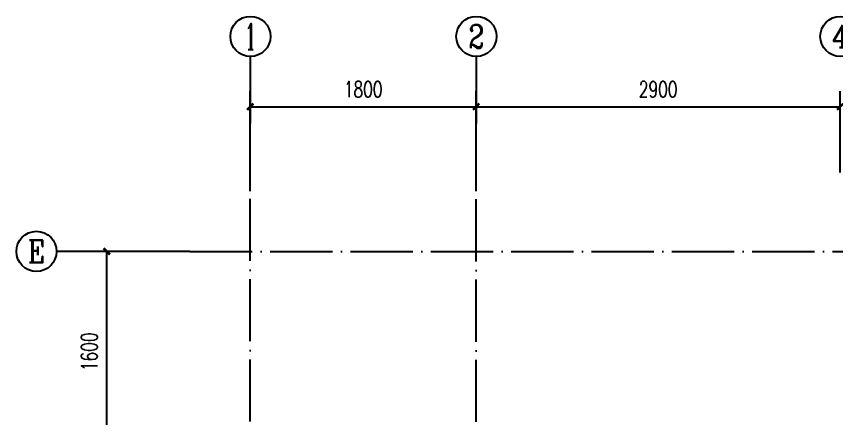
# Model space of a CAD drawing. Extents: x 133656 to 214778, y 12424 to 51506.
# Drawn here: x 154233 to 160760, y 23975 to 27173 of the extents above; entities that cross this region are included whole.
import ezdxf
from ezdxf.enums import TextEntityAlignment as Align

# ---------------------------------------------------------------- set-up
doc = ezdxf.new("R2010")
doc.units = 0
doc.header["$MEASUREMENT"] = 0
doc.linetypes.add('轴线', pattern=[1279.947105, 991.697132, -142.311249, 0, -145.938724])
doc.layers.get('Defpoints').update_dxf_attribs({"color": 8})
for name, color, linetype in [('A3.土建轴号', 160, 'Continuous'), ('A31.土建轴线', 251, 'Continuous'), ('A32.土建轴线标注', 52, 'Continuous'), ('AXIS_TEXT', 7, 'Continuous')]:
    doc.layers.add(name, color=color, linetype=linetype)
doc.styles.add('_TCH_AXIS', font='COMPLEX', dxfattribs={"bigfont": 'GBCBIG'})
doc.styles.add('_TCH_DIM_T3', font='SIMPLEX', dxfattribs={"width": 0.705882, "bigfont": 'GBCBIG'})
doc.styles.add('COMPLEX', font='COMPLEX')
doc.dimstyles.new('_TCH_ARCH&&50', dxfattribs={"dimtxt": 127.5, "dimasz": 50, "dimexe": 125, "dimexo": 150, "dimgap": 75, "dimtad": 1, "dimdec": 0, "dimzin": 0, "dimdsep": 46, "dimtxsty": '_TCH_DIM_T3', "dimblk": 'ARCHTICK', "dimcen": 0.09, "dimclrd": 44, "dimclre": 44, "dimclrt": 2, "dimazin": 2, "dimtfac": 1, "dimtdec": 0, "dimtix": 1, "dimtmove": 2, "dimatfit": 3, "dimldrblk": 'DOT', "dimfxl": 1, "dimtolj": 1, "dimtzin": 0, "dimarcsym": 0})

# ---------------------------------------------------------------- blocks, each defined once
blk = doc.blocks.new('_AXISO')
blk.add_circle((0, 0), 0.5)
at = {"layer": 'A32.土建轴线标注', "style": 'COMPLEX', "width": 1.041667}
blk.add_attdef('A', text='', height=0.56, dxfattribs=at).set_placement((-0.25, -0.28), (0.25, -0.28), align=Align.FIT)
blk = doc.blocks.new('_ArchTick')
at = {"color": 0, "linetype": 'ByBlock', "const_width": 0.4}
blk.add_lwpolyline([(-0.5, -0.5), (0.5, 0.5)], dxfattribs=at)
blk = doc.blocks.new('*D70')
at = {"layer": 'A3.土建轴号', "color": 44, "lineweight": -2, "transparency": 16777216}
for p, q in [((156096.1, 25928.7), (156096.1, 26577.7)), ((157896.1, 25928.7), (157896.1, 26577.7)), ((156096.1, 26452.7), (157896.1, 26452.7))]:
    blk.add_line(p, q, dxfattribs=at)
at = {"layer": 'Defpoints', "color": 0, "transparency": 16777216}
for p in [(157896.1, 26452.7), (156096.1, 25778.7), (157896.1, 25778.7)]:
    blk.add_point(p, dxfattribs=at)
at = {"layer": 'A3.土建轴号', "color": 44, "lineweight": -2, "transparency": 16777216, "xscale": 50, "yscale": 50, "zscale": 50, "rotation": 180}
blk.add_blockref('_ArchTick', (156096.1, 26452.7), dxfattribs=at)
at = {"layer": 'A3.土建轴号', "color": 44, "lineweight": -2, "transparency": 16777216, "xscale": 50, "yscale": 50, "zscale": 50}
blk.add_blockref('_ArchTick', (157896.1, 26452.7), dxfattribs=at)
at = {"layer": 'A3.土建轴号', "color": 2, "transparency": 16777216, "insert": (156996.1, 26591.5), "char_height": 127.5, "attachment_point": 5, "style": '_TCH_DIM_T3'}
blk.add_mtext('\\A1;1800', dxfattribs=at)
blk = doc.blocks.new('_Dot')
at = {"color": 0, "linetype": 'ByBlock', "lineweight": -2}
blk.add_line((-0.5, 0), (-1, 0), dxfattribs=at)
at = {"color": 0, "linetype": 'ByBlock', "const_width": 0.5}
blk.add_lwpolyline([(-0.25, 0, 1), (0.25, 0, 1)], format="xyb", close=True, dxfattribs=at)
blk = doc.blocks.new('*D71')
at = {"layer": 'A3.土建轴号', "color": 44, "lineweight": -2, "transparency": 16777216}
for p, q in [((157896.1, 25928.7), (157896.1, 26577.7)), ((160796.1, 25928.7), (160796.1, 26577.7)), ((157896.1, 26452.7), (160796.1, 26452.7))]:
    blk.add_line(p, q, dxfattribs=at)
at = {"layer": 'Defpoints', "color": 0, "transparency": 16777216}
for p in [(160796.1, 26452.7), (157896.1, 25778.7), (160796.1, 25778.7)]:
    blk.add_point(p, dxfattribs=at)
at = {"layer": 'A3.土建轴号', "color": 44, "lineweight": -2, "transparency": 16777216, "xscale": 50, "yscale": 50, "zscale": 50, "rotation": 180}
blk.add_blockref('_ArchTick', (157896.1, 26452.7), dxfattribs=at)
at = {"layer": 'A3.土建轴号', "color": 44, "lineweight": -2, "transparency": 16777216, "xscale": 50, "yscale": 50, "zscale": 50}
blk.add_blockref('_ArchTick', (160796.1, 26452.7), dxfattribs=at)
at = {"layer": 'A3.土建轴号', "color": 2, "transparency": 16777216, "insert": (159346.1, 26591.5), "char_height": 127.5, "attachment_point": 5, "style": '_TCH_DIM_T3'}
blk.add_mtext('\\A1;2900', dxfattribs=at)
blk = doc.blocks.new('*D79')
at = {"layer": 'A3.土建轴号', "color": 44, "lineweight": -2, "transparency": 16777216}
for p, q in [((155466.2, 25299.6), (154828.2, 25299.6)), ((154953.2, 23699.6), (154953.2, 25299.6)), ((155466.2, 23699.6), (154828.2, 23699.6))]:
    blk.add_line(p, q, dxfattribs=at)
at = {"layer": 'Defpoints', "color": 0, "transparency": 16777216}
for p in [(154953.2, 25299.6), (155616.2, 25299.6), (155616.2, 23699.6)]:
    blk.add_point(p, dxfattribs=at)
at = {"layer": 'A3.土建轴号', "color": 44, "lineweight": -2, "transparency": 16777216, "xscale": 50, "yscale": 50, "zscale": 50}
for p, rotation in [((154953.2, 25299.6), 90), ((154953.2, 23699.6), 270)]:
    blk.add_blockref('_ArchTick', p, dxfattribs=dict(at, rotation=rotation))
at = {"layer": 'A3.土建轴号', "color": 2, "transparency": 16777216, "insert": (154814.4, 24499.6), "char_height": 127.5, "attachment_point": 5, "rotation": 90, "style": '_TCH_DIM_T3'}
blk.add_mtext('\\A1;1600', dxfattribs=at)

msp = doc.modelspace()

# ---------------------------------------------------------------- linework, layer by layer
at = {"layer": 'A3.土建轴号'}
for p, q in [((156096.1, 25778.7), (156098.1, 26852.7)), ((157896.1, 25778.7), (157898.1, 26852.7)), ((155616.2, 25299.6), (154553.2, 25299.6))]:
    msp.add_line(p, q, dxfattribs=at)
at = {"layer": 'A31.土建轴线', "linetype": '轴线', "ltscale": 0.5}
for p, q in [((156096.1, 13702.3), (156096.1, 25778.7)), ((157896.1, 20099.6), (157896.1, 25778.7)), ((155616.2, 25299.6), (168346.1, 25299.6))]:
    msp.add_line(p, q, dxfattribs=at)

# ---------------------------------------------------------------- block references
at = {"layer": 'A3.土建轴号'}
ref = msp.add_blockref('_AXISO', (156098.1, 27012.7), dxfattribs=dict(at, xscale=320, yscale=320, zscale=320))
ref.add_attrib('A', '1', dxfattribs={"layer": 'AXIS_TEXT', "height": 205.9, "style": '_TCH_AXIS'}).set_placement((156054, 26909.8), (156142.2, 26909.8), align=Align.FIT)
ref = msp.add_blockref('_AXISO', (157898.1, 27012.7), dxfattribs=dict(at, xscale=320, yscale=320, zscale=320))
ref.add_attrib('A', '2', dxfattribs={"layer": 'AXIS_TEXT', "height": 186.4, "style": '_TCH_AXIS'}).set_placement((157836, 26919.5), (157960.2, 26919.5), align=Align.FIT)
ref = msp.add_blockref('_AXISO', (160798.1, 27012.7), dxfattribs=dict(at, xscale=320, yscale=320, zscale=320))
ref.add_attrib('A', '4', dxfattribs={"layer": 'AXIS_TEXT', "height": 178.2, "style": '_TCH_AXIS'}).set_placement((160730.2, 26923.6), (160866, 26923.6), align=Align.FIT)
ref = msp.add_blockref('_AXISO', (154393.2, 25299.6), dxfattribs=dict(at, xscale=320, yscale=320, zscale=320))
ref.add_attrib('A', 'E', dxfattribs={"layer": 'AXIS_TEXT', "height": 178.2, "style": '_TCH_AXIS'}).set_placement((154325.3, 25210.5), (154461.1, 25210.5), align=Align.FIT)

# ---------------------------------------------------------------- dimensions: what is measured, and where the dimension line sits
for p1, p2, distance, picture, middle in [((156096.1, 25778.7), (157896.1, 25778.7), 674, '*D70', (156996.1, 26591.5)), ((157896.1, 25778.7), (160796.1, 25778.7), 674, '*D71', (159346.1, 26591.5)), ((155616.2, 23699.6), (155616.2, 25299.6), 663, '*D79', (154814.4, 24499.6))]:
    dim = msp.add_aligned_dim(p1=p1, p2=p2, distance=distance, dimstyle='_TCH_ARCH&&50', dxfattribs=at)
    dim.commit()
    dim.dimension.update_dxf_attribs({"geometry": picture, "text_midpoint": middle})

doc.saveas('drawing.dxf')
